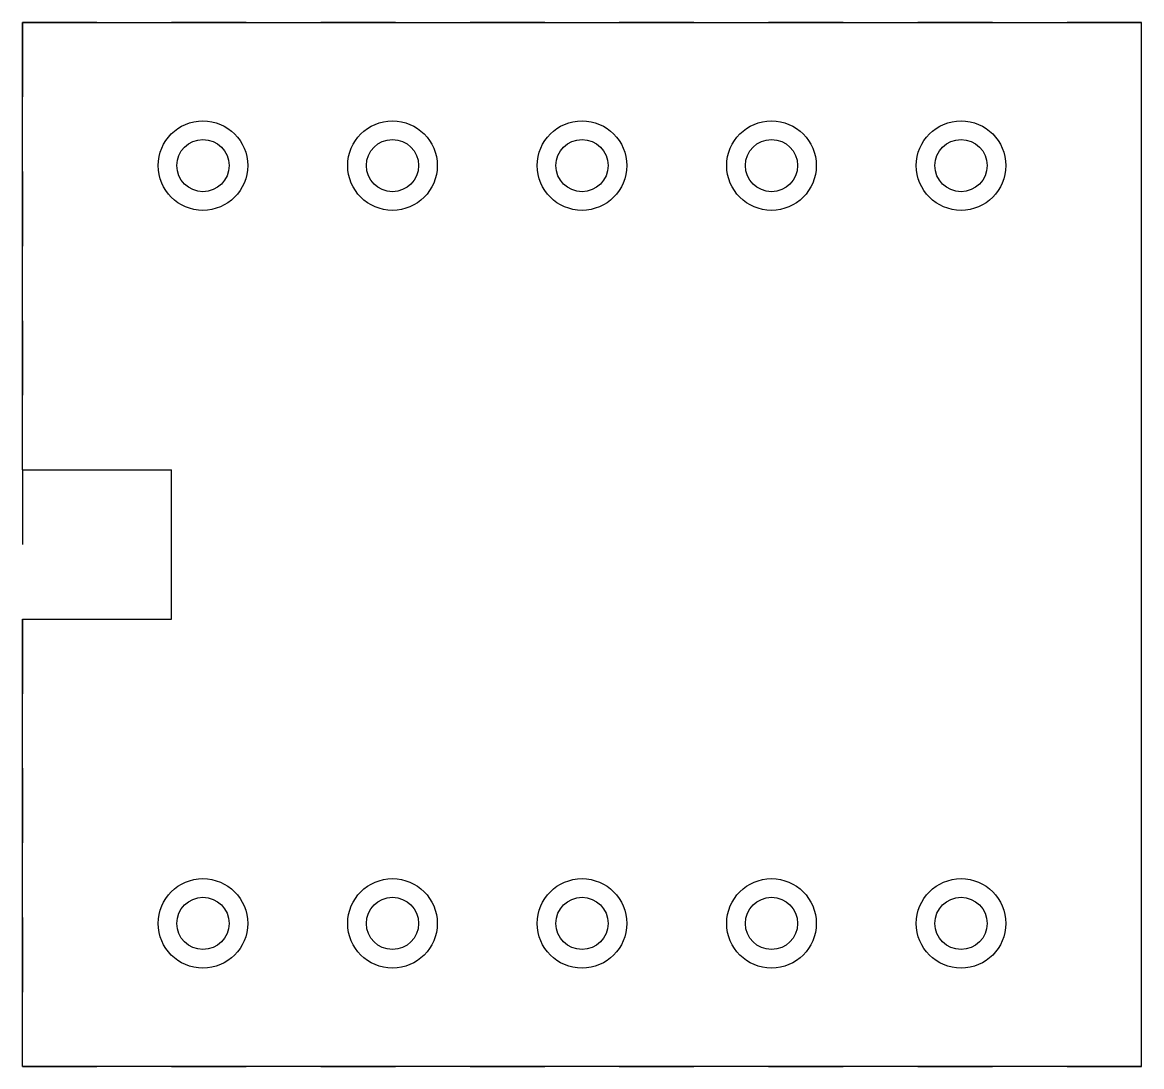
# Model space of a CAD drawing. Extents: x 0 to 15, y 0 to 14.
import ezdxf

# ---------------------------------------------------------------- set-up
doc = ezdxf.new("R2010")
doc.units = 0
doc.linetypes.add('虚线', pattern=[2, 1, -1])
for name, color, linetype in [('粗实线层', 7, 'CONTINUOUS'), ('细实线层', 7, 'CONTINUOUS'), ('虚线层', 6, '虚线')]:
    doc.layers.add(name, color=color, linetype=linetype)

msp = doc.modelspace()

# ---------------------------------------------------------------- linework, layer by layer
at = {"layer": '粗实线层'}
for p, q in [((0, 14), (15, 14)), ((0, 8), (0, 14)), ((15, 0), (15, 14)), ((0, 8), (2, 8)), ((2, 6), (2, 8)), ((0, 6), (2, 6)), ((0, 0), (0, 6)), ((15, 0), (0, 0))]:
    msp.add_line(p, q, dxfattribs=at)
at = {"layer": '细实线层'}
for centre, radius in [((2.42, 12.08), 0.6), ((4.96, 12.08), 0.6), ((7.5, 12.08), 0.6), ((10.04, 12.08), 0.6), ((12.58, 12.08), 0.6), ((2.42, 12.08), 0.35), ((4.96, 12.08), 0.35), ((7.5, 12.08), 0.35), ((10.04, 12.08), 0.35), ((12.58, 12.08), 0.35), ((2.42, 1.92), 0.6), ((4.96, 1.92), 0.6), ((7.5, 1.92), 0.6), ((10.04, 1.92), 0.6), ((12.58, 1.92), 0.6), ((2.42, 1.92), 0.35), ((4.96, 1.92), 0.35), ((7.5, 1.92), 0.35), ((10.04, 1.92), 0.35), ((12.58, 1.92), 0.35)]:
    msp.add_circle(centre, radius, dxfattribs=at)
at = {"layer": '虚线层'}
msp.add_lwpolyline([(0, 14), (0, 0), (15, 0), (15, 14)], close=True, dxfattribs=at)

doc.saveas('drawing.dxf')
